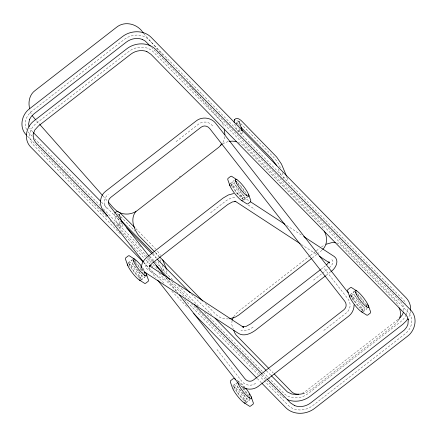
<?xml version="1.0" encoding="UTF-8"?>
<svg xmlns="http://www.w3.org/2000/svg" width="437" height="437" viewBox="0 0 437 437"><rect width="100%" height="100%" fill="white"/><g stroke="black" fill="none" stroke-linecap="round" stroke-linejoin="round"><path stroke-width="0.33" stroke-dasharray="2.19 1.64" d="M403.854 310.527L403.504 306.211L401.226 302.459L151.726 47.524M231.178 186.353L231.26 185.796L232.779 184.616C233.948 189.893 238.214 194.782 242.682 197.77L243.114 197.655L241.595 198.835M224.853 136.721L224.487 138.715L222.952 142.506M410.534 311.477L409.021 316.492M114.445 213.48L114.379 215.61L118.29 226.393M232.069 320.49L231.752 324.5L233.265 328.99M233.719 316.738L236.095 313.602L239.17 310.773L309.806 255.902M398.216 320.561L396.201 323.162L393.131 325.991L311.707 389.241L308.145 391.568L304.813 393.049M321.971 250.27L318.223 253.334M176.035 141.632L198.655 124.064A10.106 9.92 47 0 1 212.71 125.938M179.438 177.001L180.514 176.16M127.937 262.959L131.608 260.108M229.742 183.879L233.921 180.634M128.948 265.27L130.466 264.09C131.635 269.367 135.902 274.256 140.364 277.249L140.801 277.134L138.846 278.429M210.607 212.792L225.394 201.304A10.106 4.812 -31.8 0 1 236.177 197.529M140.801 280.232L144.98 276.987A10.778 2.059 52.2 0 1 136.142 269.121A10.778 2.059 52.2 0 1 132.171 259.96M310.346 255.487L319.513 248.363M312.297 257.939L317.688 253.75M321.026 269.236L325.319 265.904M313.569 280.068L322.02 273.502M322.55 273.092L328.356 268.58M326.018 275.441L330.323 272.093M232.801 385.811L236.472 382.959A10.778 2.059 52.2 0 0 242.754 394.174A10.778 2.059 52.2 0 0 249.953 399.112M350.07 294.718L354.757 291.08M233.817 388.122L235.335 386.942C236.499 392.218 240.765 397.107 245.233 400.101L245.665 399.986L243.715 401.281M351.086 297.029L352.604 295.849C353.768 301.126 358.034 306.015 362.502 309.008L362.934 308.888L360.984 310.188M323.73 330.476L346.344 312.908A10.106 9.92 47 0 0 347.956 298.864L323.085 267.062M245.665 403.083L249.844 399.839M362.934 311.991L367.113 308.741A10.778 2.059 52.2 0 1 358.274 300.88A10.778 2.059 52.2 0 1 354.303 291.714M397.91 319.594L306.255 390.793L302.896 392.847M321.457 246.905L324.156 245.201M238.127 122.802L236.521 123.201L239.935 126.266M222.652 143.702L228.163 141.555M228.562 318.884C224.088 319.267 219.369 317.885 216.162 314.667L204.281 302.53M236.526 123.152L236.985 123.447L236.783 123.223M236.674 193.58L239.268 194.46L249.685 201.249M336.861 242.846L340.581 244.895L396.217 301.743L398.331 305.878M239.946 383.582L241.732 384.686L243.857 386.789M238.422 142.26L243.218 145.406L320.66 224.536L322.806 227.519L323.5 229.196M286.645 225.399L301.432 235.062M248.194 204.997L254.908 209.383M301.328 244.436L317.311 254.88M163.99 280.008L146.652 268.679A10.106 4.812 -31.8 0 1 150.142 259.758M284.219 397.905L281.472 395.714L267.144 381.075M236.974 380.256L239.536 382.064M357.892 295.15L361.426 299.001L363.874 302.437M238.067 183.917L241.606 187.763L244.966 192.755M135.344 263.014L139.288 267.242L143.265 273.54M240.694 123.534L272.48 156.02A9.494 1.814 52.2 0 1 279.98 166.688L280.423 167.89M238.799 130.614L241.748 133.629M135.847 228.578L155.965 249.248M120.809 216.659L135.044 231.2M155.348 252.526L159.15 256.41M269.367 369.036L273.174 372.919M32.753 131.941L29.645 128.188M101.444 202.134L121.481 222.608M152.491 254.29L156.304 258.191M191.608 294.265L211.645 314.733M266.504 370.794L270.798 375.181M119.033 223.848L121.983 226.863M32.24 136.229L28.897 132.815A17.759 14.945 -20.2 0 1 27.613 131.291M34.621 138.666L100.013 205.483M103.35 208.897L138.671 244.982M139.152 245.474L140.583 246.938M149.651 256.202L172.56 279.609M178.285 285.465L198.332 305.949M204.538 312.286L262.768 371.789M263.243 372.275L268.018 377.153M268.493 377.639L283.766 393.245A17.759 14.945 -20.2 0 0 308.254 393.502L400.598 321.774A17.759 14.945 -20.2 0 0 405.826 315.438M113.533 222.045L152.174 261.528M171.736 281.515L190.816 301.011M262.375 374.127L266.668 378.518M27.427 136.125L107.649 218.101M110.042 220.538L110.993 221.515M120.066 230.785L145.379 256.65M147.285 258.6L151.109 262.506M153.016 264.456L158.746 270.312M166.388 278.118L185.49 297.635M191.22 303.491L260.938 374.733M261.413 375.219L266.668 380.583M120.219 233.686L33.354 144.926A17.759 14.945 -20.2 0 1 36.402 123.278L128.746 51.544A17.759 14.945 -20.2 0 1 153.234 51.801L408.103 312.237A17.759 14.945 -20.2 0 1 405.055 333.884L312.712 405.612A17.759 14.945 -20.2 0 1 288.223 405.356L260.064 376.579M131.198 244.9L144.084 258.07M145.991 260.02L150.765 264.898M151.24 265.385L153.152 267.335M158.877 273.191L177.968 292.697M184.654 299.525L258.152 374.629M143.626 262.413L164.159 283.394M171.801 291.206L188.036 307.795M257.278 378.546L261.572 382.938M143.817 33.704L164.126 56.684M165.934 58.727L166.836 59.749M189.855 85.799L220.548 120.525L222.81 123.911L223.881 127.096M36.544 120.798L39.254 123.862M102.897 195.869L107.409 200.976M142.861 270.492L143.451 271.186M242.786 388.449L245.457 391.825L248.134 396.392M153.048 253.362L156.26 257.814M350.316 295.439L352.118 297.914L353.555 301.257M149.236 256.437L153.016 261.266M165.601 277.358L177.766 292.91M216.97 349.491L241.841 381.288A10.106 9.92 47 0 0 255.902 383.167M143.762 262.331L155.96 277.921M157.599 251.231L160.472 255.317M143.26 269.498L143.866 270.536M278.271 168.95L281.095 175.789M158.03 261.359L161.652 270.121M31.125 113.833L29.896 109.998M282.193 172.702L283.526 176.313M237.395 124.299L236.734 122.497A9.494 1.814 52.2 0 1 238.067 121.251M238.946 128.511L240.274 132.121M234.735 124.119L237.395 131.346M160.767 261.616L160.1 259.807A9.494 1.814 52.2 0 0 159.445 258.365M162.094 265.221L163.646 269.432M117.739 218.025L120.394 225.241M233.735 388.684L234.008 389.651M128.866 265.833L129.144 266.799M167 270.372A2.447 1.972 -22.4 0 1 164.312 272.988M162.269 270.978A2.447 1.972 -22.4 0 1 165.557 268.952M242.666 132.143A2.447 2.059 -20.2 0 1 239.984 134.225M237.892 132.094A2.447 2.059 -20.2 0 1 241.18 130.089M122.726 224.323A2.447 2.059 -20.2 0 1 120.421 227.458A2.447 2.059 -20.2 0 1 118.372 224.607A2.447 2.059 -20.2 0 1 122.409 223.881M287 177.608A2.447 1.972 -22.4 0 1 286 180.836M282.897 178.586A2.447 1.972 -22.4 0 1 286.557 177.285M116.958 213.895A9.494 1.814 52.2 0 1 118.755 214.786M155.703 252.712A9.494 1.814 52.2 0 1 158.451 256.617M26.591 129.614A17.759 14.945 -20.2 0 1 31.945 111.167L124.288 39.434A17.759 14.945 -20.2 0 1 148.777 39.691L403.646 300.126A17.759 14.945 -20.2 0 1 405.951 303.322M407.328 309.003A17.759 14.945 -20.2 0 1 406.049 314.957M127.992 263.205A10.778 2.059 52.2 0 1 135.404 270.104A10.778 2.059 52.2 0 1 140.905 279.505M139.004 271.721A10.778 2.059 52.2 0 1 139.201 277.561A10.778 2.059 52.2 0 1 128.833 262.817A10.778 2.059 52.2 0 1 138.611 271.164M134.853 261.708A10.778 2.059 52.2 0 1 140.949 268.651M141.271 269.099A10.778 2.059 52.2 0 1 143.385 272.344M142.79 267.919A10.778 2.059 52.2 0 1 144.27 270.121M232.855 386.057A10.778 2.059 52.2 0 1 240.274 392.956A10.778 2.059 52.2 0 1 245.774 402.357M243.868 394.573A10.778 2.059 52.2 0 1 244.07 400.412A10.778 2.059 52.2 0 1 233.702 385.669A10.778 2.059 52.2 0 1 243.48 394.016M239.722 384.56A10.778 2.059 52.2 0 1 240.934 385.718M243.387 388.406A10.778 2.059 52.2 0 1 248.538 395.693M237.99 381.78A10.778 2.059 52.2 0 1 244.906 387.226M106.601 208.362A10.106 9.92 47 0 1 108.207 194.318M230.304 183.726A10.778 2.059 52.2 0 1 238.58 191.739A10.778 2.059 52.2 0 1 243.114 200.752L247.293 197.508A10.778 2.059 52.2 0 1 238.455 189.642A10.778 2.059 52.2 0 1 234.483 180.481M237.559 182.595A10.778 2.059 52.2 0 1 246.25 193.842M350.124 294.964A10.778 2.059 52.2 0 1 357.542 301.858A10.778 2.059 52.2 0 1 363.043 311.264M357.384 293.828A10.778 2.059 52.2 0 1 365.807 304.6M253.105 327.034A10.106 4.812 -31.8 0 1 240.934 330.285M331.852 259.66A10.106 4.812 -31.8 0 1 329.345 267.761M117.007 216.495L116.422 216.326L117.007 216.495M232.309 186.364A10.778 2.059 52.2 0 0 244.07 199.725A10.778 2.059 52.2 0 0 237.466 187.32A10.778 2.059 52.2 0 0 232.309 186.364M352.129 297.597A10.778 2.059 52.2 0 0 363.895 310.958A10.778 2.059 52.2 0 0 357.286 298.553A10.778 2.059 52.2 0 0 352.129 297.597"/><path stroke-width="0.66" d="M354.085 304.84C354.167 309.085 352.255 313.334 348.901 315.967L258.251 386.379C253.411 390.148 246.129 390.05 241.306 386.303M410.616 310.292C411.02 305.714 409.251 301.082 406.071 297.788L151.071 37.227C143.423 29.694 130.434 30.306 122.289 36.724L29.798 108.573C21.489 114.428 18.813 127.686 26.471 135.148M144.98 273.884L144.172 271.055M367.113 305.643L366.922 304.119M141.675 265.27C142.336 261.719 144.909 258.857 147.64 256.661L222.996 198.13L228.327 194.978L233.664 193.553M119.011 215.244L119.126 214.321L121.841 221.92M234.358 119.94L234.145 122.365M403.504 312.155L402.242 315.001L399.942 317.868M232.205 319.96L233.429 317.273M328.919 261.987L326.696 264.789M398.577 320.031C401.084 316.383 401.199 311.619 399.03 307.779M234.511 119.672C236.745 116.542 240.634 119.765 242.393 121.776L276.681 157.052L281.499 164.11L286.535 176.155M238.87 121.808L238.886 121.06L242.491 131.084A2.447 2.059 -20.2 0 0 241.18 130.089M234.21 120.213L234.664 119.388M136.016 211.339C129.876 218.505 133.695 228.906 138.72 235.532L154.398 251.554M407.863 318.693L406.405 320.769L402.75 324.369L310.254 396.212C303.912 401.073 294.98 402.739 287.497 399.647M221.799 144.232L218.839 147.214L137.415 210.459C133.422 213.54 128.107 214.742 123.168 213.753C116.504 212.639 112.429 206.712 108.316 201.998M322.664 249.5C327.597 244.638 327.51 236.854 324.199 231.097M114.898 212.661L116.761 211.617L118.345 211.825M330.864 271.677C335.441 268.624 339.778 260.944 334.409 256.612L303.704 236.548M311.756 258.36L238.957 314.908L235.303 317.136L229.622 318.775M320.49 269.656L250.707 323.861L246.107 326.401L242.819 326.86L243.606 327.062L242.633 326.69L243.382 327.166L149.776 266.002M325.478 275.856L255.508 330.208C250.865 333.649 243.944 336.818 238.482 333.404L144.658 272.098M220.417 145.166L222.176 143.953M326.046 244.272L331.759 242.633L335.277 242.568M304.338 393.234C300.263 394.578 295.079 395.048 291.714 391.869L274.125 373.892M229.223 141.38L232.408 141.113L236.51 141.643M298.591 394.19L295.423 394.485L291.736 394.01L287.371 391.934L271.273 375.667M135.082 260.731L135.836 261.064M235.445 379.169L233.975 378.518L233.129 378.742L230.474 380.807L230.31 381.894L232.544 388.182A10.778 2.059 52.2 0 0 238.575 397.419A10.778 2.059 52.2 0 0 245.108 403.231M250.254 201.621L284.94 224.285M300.186 243.693L235.117 201.173L235.865 201.648L234.898 201.277L235.685 201.479L232.397 201.938L227.797 204.478L152.644 262.856L149.918 265.641L150.257 265.122L149.405 266.936L149.574 266.122L149.547 267.067L149.225 265.707M319.594 256.372L329.651 263.014L328.919 261.79M236.98 179.738L231.419 176.187L230.578 176.411L227.917 178.476L227.759 179.563L229.993 185.851M241.574 200.468L247.134 204.019L247.976 203.795L250.636 201.725L250.794 200.638L248.56 194.35M356.805 290.971L351.244 287.42L350.398 287.65L347.743 289.715L347.579 290.802L349.813 297.089M361.394 311.701L366.954 315.252L367.801 315.028L370.456 312.963L370.614 311.876L368.386 305.589M134.667 259.212L129.106 255.661L128.265 255.891L125.605 257.956L125.446 259.043L127.68 265.33M139.261 279.942L144.822 283.493L145.663 283.269L148.323 281.204L148.482 280.117L146.248 273.83M244.125 402.794L249.685 406.344L250.532 406.12L253.187 404.056L253.345 402.969L251.117 396.681M119.809 212.617L134.896 227.611M240.885 127.233L271.475 158.516L276.725 165.585M150.295 46.06L145.171 41.007L142.205 39.341L142.522 39.483C137.136 37.396 130.805 38.642 126.288 42.143L34.091 113.762L31.355 116.444L29.47 119.514L29.629 119.181L28.58 124.042L29.039 126.725M159.625 256.896L202.855 301.071M268.892 368.549L236.084 335.021L234.664 332.786L233.729 330.257M121.989 221.422L152.327 252.515M33.228 132.427L100.494 201.157M126.73 227.967L152.01 253.804M157.26 259.168L190.177 292.801M214.982 318.147L266.029 370.303M107.333 215.709L35.774 142.588L33.496 138.835L33.146 134.52L34.758 130.046L38.549 125.872L130.745 54.254C135.257 50.752 141.588 49.507 146.979 51.593L146.663 51.451L150.94 54.27L405.678 314.569L407.355 316.858L408.333 319.862L408.284 319.398L407.956 324.265L406.694 327.111L404.4 329.979L310.712 402.903C306.195 406.405 299.864 407.65 294.478 405.563L294.795 405.705L290.518 402.887L267.144 379.005M155.993 265.428L169.824 279.565M194.154 304.425L261.894 373.64M143.145 261.927L30.929 147.258C23.265 139.796 25.947 126.539 34.25 120.683L126.746 48.835C134.886 42.416 147.881 41.805 155.528 49.337L410.529 309.899C418.187 317.366 415.511 330.618 407.202 336.479L314.711 408.322C306.566 414.746 293.577 415.352 285.929 407.825L262.053 383.424M193.766 313.651L256.798 378.06M143.363 33.196C138.054 24.046 125.02 20.353 116.521 27.285L35.097 90.535C29.421 94.654 27.93 102.263 29.721 108.758M35.643 119.776L32.136 115.597M39.701 124.37L102.444 195.361M244.649 387.679L245.676 388.914M348.213 292.752L215.758 123.387C211.306 117.526 202.102 116.258 196.3 120.847L105.656 191.259C99.767 195.738 98.789 204.986 103.394 210.71L143.341 261.79M148.82 255.896L109.802 206.013C107.644 203.194 107.966 199.6 110.763 197.377L201.004 127.276C203.757 125.097 207.428 125.73 209.662 128.483L344.749 301.213C346.912 304.032 346.585 307.626 343.793 309.849L253.547 379.95C250.794 382.129 247.124 381.501 244.889 378.742L179.443 295.057M153.431 261.801L164.339 275.747M157.637 280.073L238.793 383.839M140.807 266.062L141.785 267.357M249.035 393.906L249.653 395.212M142.364 269.766L141.621 267.193M162.69 259.835L166.584 269.258M224.214 128.986L224.935 134.705M140.239 280.379A10.778 2.059 52.2 0 1 132.826 273.48A10.778 2.059 52.2 0 1 127.325 264.079M145.761 272.743A10.778 2.059 52.2 0 1 141.43 272.426A10.778 2.059 52.2 0 1 133.006 259.316A10.778 2.059 52.2 0 1 141.796 266.565M133.148 260.392A10.778 2.059 52.2 0 1 134.476 261.386M144.729 275.01A10.778 2.059 52.2 0 1 145.084 276.26M245.971 388.526A10.778 2.059 52.2 0 1 251.45 398.478A10.778 2.059 52.2 0 1 244.567 393.349A10.778 2.059 52.2 0 1 237.886 382.506M238.012 383.244A10.778 2.059 52.2 0 1 239.345 384.238M249.112 396.774A10.778 2.059 52.2 0 1 249.593 397.861M242.551 200.905A10.778 2.059 52.2 0 1 235.139 194.006A10.778 2.059 52.2 0 1 229.638 184.6M235.461 180.918A10.778 2.059 52.2 0 1 236.794 181.907M246.555 194.449A10.778 2.059 52.2 0 1 247.042 195.53M362.377 312.138A10.778 2.059 52.2 0 1 354.959 305.239A10.778 2.059 52.2 0 1 349.458 295.838M355.281 292.151A10.778 2.059 52.2 0 1 356.614 293.145M366.381 305.682A10.778 2.059 52.2 0 1 366.862 306.769M236.488 183.119A10.778 2.059 52.2 0 0 248.249 196.475A10.778 2.059 52.2 0 0 241.645 184.075A10.778 2.059 52.2 0 0 236.488 183.119M356.308 294.352A10.778 2.059 52.2 0 0 368.074 307.714A10.778 2.059 52.2 0 0 361.465 295.308A10.778 2.059 52.2 0 0 356.308 294.352"/></g></svg>
